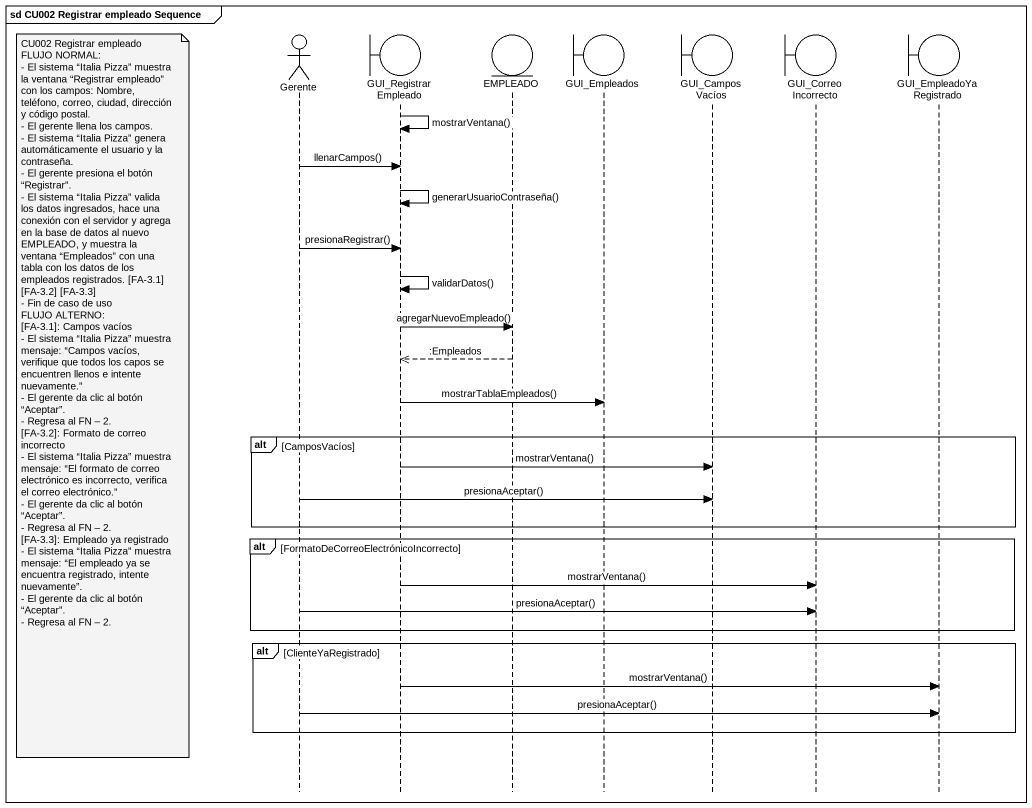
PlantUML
@startuml
mainframe sd CU002 Registrar empleado Sequence
hide footbox
actor Gerente
boundary GUI_RegistrarEmpleado
entity EMPLEADO
boundary GUI_Empleados
boundary GUI_CamposVacíos
boundary GUI_CorreoIncorrecto
boundary GUI_EmpleadoYaRegistrado

GUI_RegistrarEmpleado -> GUI_RegistrarEmpleado : mostrarVentana()
Gerente -> GUI_RegistrarEmpleado : llenarCampos()
GUI_RegistrarEmpleado -> GUI_RegistrarEmpleado : generarUsuarioContraseña()
Gerente -> GUI_RegistrarEmpleado : presionaRegistrar()
GUI_RegistrarEmpleado -> GUI_RegistrarEmpleado : validarDatos()
GUI_RegistrarEmpleado -> EMPLEADO : agregarNuevoEmpleado()
EMPLEADO -->> GUI_RegistrarEmpleado : :Empleados
note left of Gerente
  CU002 Registrar empleado
  FLUJO NORMAL:
  - El sistema “Italia Pizza” muestra la ventana “Registrar empleado” con los campos: Nombre, teléfono, correo, ciudad, dirección y código postal.
  - El gerente llena los campos.
  - El sistema “Italia Pizza” genera automáticamente el usuario y la contraseña.
  - El gerente presiona el botón “Registrar”.
  - El sistema “Italia Pizza” valida los datos ingresados, hace una conexión con el servidor y agrega en la base de datos al nuevo EMPLEADO, y muestra la ventana “Empleados” con una tabla con los datos de los empleados registrados. [FA-3.1] [FA-3.2] [FA-3.3]
  - Fin de caso de uso
  FLUJO ALTERNO:
  [FA-3.1]: Campos vacíos
  - El sistema “Italia Pizza” muestra mensaje: “Campos vacíos, verifique que todos los capos se encuentren llenos e intente nuevamente.”
  - El gerente da clic al botón “Aceptar”.
  - Regresa al FN – 2.
  [FA-3.2]: Formato de correo incorrecto
  - El sistema “Italia Pizza” muestra mensaje: “El formato de correo electrónico es incorrecto, verifica el correo electrónico.”
  - El gerente da clic al botón “Aceptar”.
  - Regresa al FN – 2.
  [FA-3.3]: Empleado ya registrado
  - El sistema “Italia Pizza” muestra mensaje: “El empleado ya se encuentra registrado, intente nuevamente”.
  - El gerente da clic al botón “Aceptar”.
  - Regresa al FN – 2.
end note
GUI_RegistrarEmpleado -> GUI_Empleados : mostrarTablaEmpleados()
alt CamposVacíos
  GUI_RegistrarEmpleado -> GUI_CamposVacíos : mostrarVentana()
  Gerente -> GUI_CamposVacíos : presionaAceptar()
end
alt FormatoDeCorreoElectrónicoIncorrecto
  GUI_RegistrarEmpleado -> GUI_CorreoIncorrecto : mostrarVentana()
  Gerente -> GUI_CorreoIncorrecto : presionaAceptar()
end
alt ClienteYaRegistrado
  GUI_RegistrarEmpleado -> GUI_EmpleadoYaRegistrado : mostrarVentana()
  Gerente -> GUI_EmpleadoYaRegistrado : presionaAceptar()
end
@enduml
